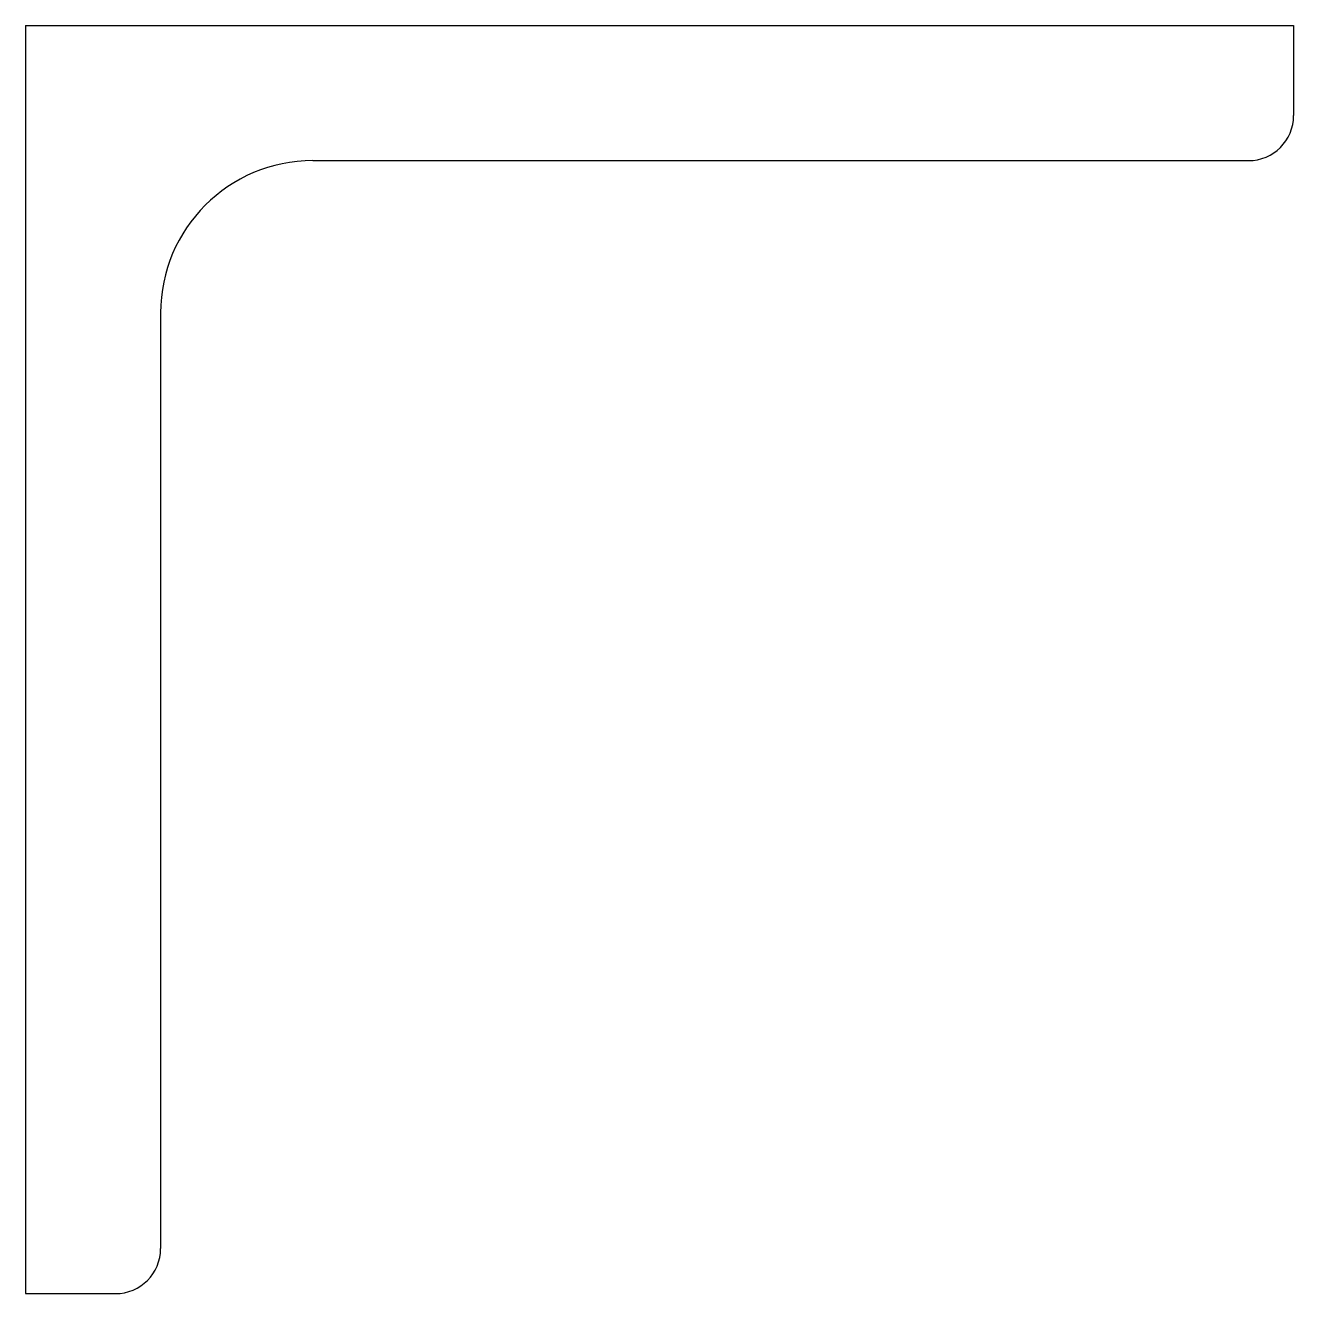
# Model space of a CAD drawing. Header units: metres. Extents: x 0 to 75, y -75 to 0.
import ezdxf

# ---------------------------------------------------------------- set-up
doc = ezdxf.new("R2010")
doc.units = ezdxf.units.M

msp = doc.modelspace()

# ---------------------------------------------------------------- linework, layer by layer
for p, q in [((0, 0), (0, -75)), ((0, 0), (75, 0)), ((75, 0), (75, -5.33)), ((17, -8), (72.33, -8)), ((8, -17), (8, -72.33)), ((0, -75), (5.33, -75))]:
    msp.add_line(p, q)
for centre, radius, start, end in [((72.33, -5.33), 2.67, 270, 0), ((17, -17), 9, 90, 180), ((5.33, -72.33), 2.67, 270, 0)]:
    msp.add_arc(centre, radius, start, end)

doc.saveas('drawing.dxf')
